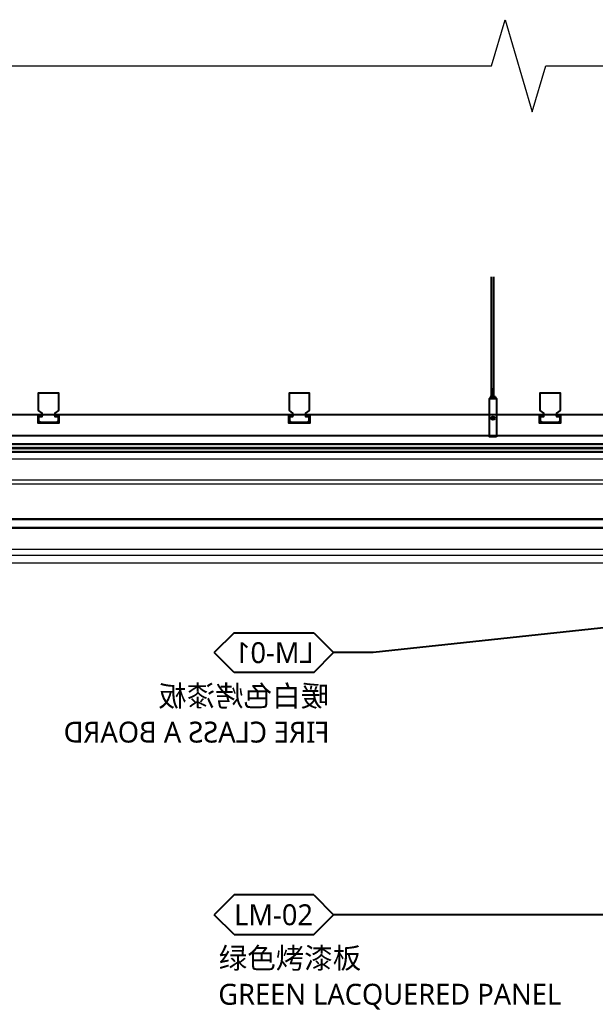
# Model space of a CAD drawing. Header units: millimetres. Extents: x 90086 to 135690, y -7745 to 15991.
# Drawn here: x 122230 to 123607, y 3633 to 6006 of the extents above; entities that cross this region are included whole.
import ezdxf
from ezdxf import colors
from ezdxf.entities.mleader import LeaderData, LeaderLine
from ezdxf.enums import TextEntityAlignment as Align
from ezdxf.math import Vec2, Vec3

# ---------------------------------------------------------------- set-up
doc = ezdxf.new("R2010")
doc.units = ezdxf.units.MM
doc.layers.add('_ACM-A-ANNO-DIMS @ 20', color=2, linetype='Continuous', lineweight=13)
doc.layers.add('_ACM-A-DETL-THIN', color=2, linetype='Continuous', lineweight=9)
for name, color, linetype in [('I-DETL-LW02', 2, 'Continuous'), ('I-DETL-LW08', 8, 'Continuous'), ('I-DETL-LW251', 251, 'Continuous'), ('WALL TYPE$0$G-ANNO-NOTE-CH', 7, 'Continuous'), ('WALL TYPE$0$SUSP', 9, 'Continuous')]:
    doc.layers.add(name, color=color, linetype=linetype)
doc.styles.add('WALL TYPE$0$Aecom Chinese', font='Microsoft YaHei.ttf')

# ---------------------------------------------------------------- blocks, each defined once
blk = doc.blocks.new('WALL TYPE$0$garege')
at = {"elevation": 0}
for points in [[(4441.1, 1913.4), (4441.1, 1926.4), (4439.1, 1926.4), (4439.1, 1923.4), (4432.4, 1923.4), (4432.4, 1930.9), (4441.1, 1938), (4441.1, 1980), (4393.5, 1980), (4393.5, 1938), (4402.1, 1930.9), (4402.1, 1923.4), (4395.5, 1923.4), (4395.5, 1926.4), (4393.5, 1926.4), (4393.5, 1913.4), (4398.2, 1908.8), (4435.8, 1908.8)], [(4433.9, 1925.2), (4433.9, 1926.4), (4441.1, 1926.4), (4441.1, 1908.8), (4393.5, 1908.8), (4393.5, 1926.4), (4400.7, 1926.4), (4400.7, 1925.2), (4401.9, 1925.2), (4401.9, 1927.6), (4392.3, 1927.6), (4392.3, 1907.6), (4442.3, 1907.6), (4442.3, 1927.6), (4432.7, 1927.6), (4432.7, 1925.2)]]:
    blk.add_lwpolyline(points, close=True, dxfattribs=at)
blk = doc.blocks.new('WHA12202707')
at = {"transparency": 16777216}
for p, q in [((2.38, 2.38), (0, 0)), ((11.91, 2.38), (2.38, 2.38)), ((11.91, 2.38), (14.29, 0)), ((2.38, -2.38), (0, 0)), ((11.91, -2.38), (14.29, 0)), ((2.38, -2.38), (11.91, -2.38))]:
    blk.add_line(p, q, dxfattribs=at)
at = {"transparency": 16777216, "style": 'WALL TYPE$0$Aecom Chinese'}
blk.add_attdef('英文2', (0.49, -14.58), '', height=2.5, dxfattribs=at)
at = {"layer": 'WALL TYPE$0$G-ANNO-NOTE-CH', "transparency": 16777216, "style": 'WALL TYPE$0$Aecom Chinese'}
blk.add_attdef('编号', text='', height=2.5, dxfattribs=at).set_placement((7.1, 0), align=Align.MIDDLE)
for tag, p in [('中文', (0.54, -5.18)), ('英文', (0.49, -9.51))]:
    blk.add_attdef(tag, text='', height=2.5, dxfattribs=at).set_placement(p, align=Align.MIDDLE_LEFT)

msp = doc.modelspace()

# ---------------------------------------------------------------- hatches: boundary and pattern name
at = {"layer": 'I-DETL-LW251'}
h = msp.add_hatch(dxfattribs=at)
h.set_pattern_fill('AR-SAND', color=250, scale=0.05, angle=180, style=0)
h.set_pattern_definition([(217.5, (135686.5036, 23031.4153), (0.08000156, -2.44706619), [0, -1.9304, 0, -2.159, 0, -2.06375]), (187.5, (135686.5036, 23031.4153), (-2.2476164, -3.5841255), [0, -1.0414, 0, -1.7399, 0, -0.66675]), (147.5, (135688.0657, 23031.4153), (-3.95496185, -0.00718592), [0, -0.635, 0, -2.286, 0, -2.9845]), (137.5, (135688.0657, 23031.4153), (-3.81778226, -1.1146466), [0, -0.3175, 0, -1.4986, 0, -1.7145])])
h.paths.add_polyline_path([(124936.6, 4980.7), (120616.6, 4980.7), (120616.6, 4990.7), (124936.6, 4990.7)])
h = msp.add_hatch(dxfattribs=at)
h.set_pattern_fill('AR-SAND', color=250, scale=0.05, angle=180, style=0)
h.set_pattern_definition([(217.5, (135686.5036, 23021.4153), (0.08000156, -2.44706619), [0, -1.9304, 0, -2.159, 0, -2.06375]), (187.5, (135686.5036, 23021.4153), (-2.2476164, -3.5841255), [0, -1.0414, 0, -1.7399, 0, -0.66675]), (147.5, (135688.0657, 23021.4153), (-3.95496185, -0.00718592), [0, -0.635, 0, -2.286, 0, -2.9845]), (137.5, (135688.0657, 23021.4153), (-3.81778226, -1.1146466), [0, -0.3175, 0, -1.4986, 0, -1.7145])])
h.paths.add_polyline_path([(124626.6, 4970.7), (120616.6, 4970.7), (120616.6, 4980.7), (124626.6, 4980.7)])

# ---------------------------------------------------------------- linework, layer by layer
at = {"layer": '_ACM-A-DETL-THIN'}
for points in [[(120616.6, 5895.7), (123358.7, 5895.7), (123391.2, 6005.7), (123456.2, 5785.7), (123488.7, 5895.7), (127266.6, 5895.7)], [(124739.4, 4705.4), (120616.6, 4705.4)]]:
    msp.add_lwpolyline(points, dxfattribs=at)
at = {"layer": '_ACM-A-DETL-THIN', "color": 8}
for points in [[(124626.6, 4954.6), (120616.6, 4954.6)], [(124652.3, 4903.8), (120616.6, 4903.8)], [(124652.5, 4894.6), (120616.6, 4894.6)], [(124704.4, 4811.5), (120616.6, 4811.5)], [(124712.2, 4809.2), (120616.6, 4809.2)], [(124715.1, 4790.7), (120616.6, 4790.7)], [(124718.6, 4788.4), (120616.6, 4788.4)], [(124730.3, 4737.7), (120616.6, 4737.7)], [(124732.9, 4723.8), (120616.6, 4723.8)]]:
    msp.add_lwpolyline(points, dxfattribs=at)
at = {"layer": 'I-DETL-LW02'}
for points in [[(124936.6, 4980.7), (120616.6, 4980.7), (120616.6, 4990.7), (124936.6, 4990.7)], [(124626.6, 4970.7), (120616.6, 4970.7), (120616.6, 4980.7), (124626.6, 4980.7)]]:
    msp.add_lwpolyline(points, close=True, dxfattribs=at)
at = {"layer": 'I-DETL-LW08'}
msp.add_lwpolyline([(120616.6, 5060.7), (120616.6, 5010.7), (124936.6, 5010.7), (124936.6, 5060.7)], close=True, dxfattribs=at)
at = {"layer": 'WALL TYPE$0$SUSP', "color": 8}
for p, q in [((123358.7, 5103.4, 9.7), (123358.7, 5390.6, 9.7)), ((123364.7, 5103.4, 9.7), (123364.7, 5390.6, 9.7)), ((123355.4, 5103.4, 9.7), (123355.4, 5099.3, 9.7)), ((123368, 5103.4, 9.7), (123355.4, 5103.4, 9.7)), ((123358.5, 5102.4, 9.7), (123358.5, 5099.3, 9.7)), ((123364.7, 5121.4, 9.7), (123358.7, 5122.9, 9.7)), ((123364.7, 5120.4, 9.7), (123358.7, 5121.9, 9.7)), ((123364.7, 5119.4, 9.7), (123358.7, 5120.9, 9.7)), ((123364.7, 5118.4, 9.7), (123358.7, 5119.9, 9.7)), ((123364.7, 5117.4, 9.7), (123358.7, 5118.9, 9.7)), ((123364.7, 5116.4, 9.7), (123358.7, 5117.9, 9.7)), ((123364.7, 5115.4, 9.7), (123358.7, 5116.9, 9.7)), ((123364.7, 5115.4, 9.7), (123358.7, 5116.9, 9.7)), ((123364.7, 5114.4, 9.7), (123358.7, 5115.9, 9.7)), ((123364.7, 5113.4, 9.7), (123358.7, 5114.9, 9.7)), ((123364.7, 5112.4, 9.7), (123358.7, 5113.9, 9.7)), ((123364.7, 5111.4, 9.7), (123358.7, 5112.9, 9.7)), ((123364.7, 5110.4, 9.7), (123358.7, 5111.9, 9.7)), ((123364.7, 5109.4, 9.7), (123358.7, 5110.9, 9.7)), ((123364.7, 5108.4, 9.7), (123358.7, 5109.9, 9.7)), ((123364.7, 5107.4, 9.7), (123358.7, 5108.9, 9.7)), ((123364.7, 5106.4, 9.7), (123358.7, 5107.9, 9.7)), ((123364.7, 5105.4, 9.7), (123358.7, 5106.9, 9.7)), ((123364.7, 5104.4, 9.7), (123358.7, 5105.9, 9.7)), ((123364.7, 5103.4, 9.7), (123358.7, 5104.9, 9.7)), ((123360.6, 5103.4, 9.7), (123362.9, 5103.4, 9.7)), ((123364.5, 5102.4, 9.7), (123364.5, 5099.3, 9.7)), ((123365.7, 5103.4, 9.7), (123364.9, 5103.4, 9.7)), ((123367.7, 5103.4, 9.7), (123368, 5103.4, 9.7)), ((123368, 5103.4, 9.7), (123368, 5099.3, 9.7)), ((123366.3, 5053.5, 9.7), (123358.3, 5053.5, 9.7)), ((123366.3, 5051.5, 9.7), (123358.3, 5051.5, 9.7))]:
    msp.add_line(p, q, dxfattribs=at)
at = {"layer": 'WALL TYPE$0$SUSP', "color": 8, "elevation": 9.7}
msp.add_lwpolyline([(123370.7, 5007.4), (123354, 5007.4), (123354, 5099.3), (123370.7, 5099.3), (123370.7, 5007.4)], dxfattribs=at)
at = {"layer": 'WALL TYPE$0$SUSP', "color": 8}
msp.add_circle((123362.3, 5052.5, 9.7), 4.12, dxfattribs=at)
for centre, start, end in [((123357.5, 5102.4, 9.7), 0, 90), ((123359.5, 5102.4, 9.7), 90, 180), ((123363.5, 5102.4, 9.7), 0, 90), ((123365.5, 5102.4, 9.7), 90, 180)]:
    msp.add_arc(centre, 1, start, end, dxfattribs=at)

# ---------------------------------------------------------------- block references
at = {"layer": 'I-DETL-LW08', "xscale": -1}
for p in [(126716.2, 3133.1, 13.7), (127316.2, 3133.1, 13.7), (127916.2, 3133.1, 13.7)]:
    msp.add_blockref('WALL TYPE$0$garege', p, dxfattribs=at)

# ---------------------------------------------------------------- leaders
at = {"layer": '_ACM-A-ANNO-DIMS @ 20'}
ml = msp.add_multileader_block('Standard', dxfattribs=at)
ml.set_content('WHA12202707', color=256, scale=-20)
ml.set_attribute('编号', 'LM-01', width=0)
ml.set_attribute('中文', '暖白色烤漆板', width=0)
ml.set_attribute('英文', 'FIRE CLASS A BOARD', width=0)
ml.set_attribute('英文2', '', width=0)
ml.set_leader_properties(color=2)
ml.build(insert=Vec2(0, 0))
ml.multileader.update_dxf_attribs({"text_right_attachment_type": 6, "dogleg_length": 0.36, "arrow_head_size": 40, "scale": 20})
ctx = ml.context
ctx.base_point, ctx.scale, ctx.char_height, ctx.arrow_head_size, ctx.landing_gap_size, ctx.plane_origin = Vec3(122695.3, 4491.2), 20, 1500, 40, 1.8, Vec3(120467.3, 368.2)
ctx.right_attachment, ctx.text_align_type = 6, 2
notes = []
notes.append((ctx, [(0, (1, 1, 0), (123075.9, 4491.2), (-1, 0), 94.8, [(0, [(124758.6, 4673)], 0, [])])]))
ctx.block.insert, ctx.block.scale = Vec3(122981.1, 4491.2), Vec3(-20, 20, 20)
ml = msp.add_multileader_block('Standard', dxfattribs=at)
ml.set_content('WHA12202707', color=256, scale=20)
ml.set_attribute('编号', 'LM-02', width=0)
ml.set_attribute('中文', '绿色烤漆板', width=0)
ml.set_attribute('英文', 'GREEN LACQUERED PANEL', width=0)
ml.set_attribute('英文2', '', width=0)
ml.set_leader_properties(color=2)
ml.build(insert=Vec2(0, 0))
ml.multileader.update_dxf_attribs({"text_right_attachment_type": 6, "dogleg_length": 0.36, "arrow_head_size": 40, "scale": 20})
ctx = ml.context
ctx.base_point, ctx.scale, ctx.char_height, ctx.arrow_head_size, ctx.landing_gap_size, ctx.plane_origin = Vec3(122695.3, 3863.9), 20, 1500, 40, 1.8, Vec3(124818.5, 2327.1)
ctx.right_attachment = 6
notes.append((ctx, [(1, (1, 1, 0), (123075.9, 3863.9), (-1, 0), 94.8, [(0, [(124433.3, 3863.9)], 0, [])])]))
ctx.block.insert = Vec3(122695.3, 3863.9)
for ctx, leaders in notes:
    for number, flags, end, landing, length, lines in leaders:
        leader = LeaderData()
        leader.index, (leader.has_last_leader_line, leader.has_dogleg_vector, leader.attachment_direction) = number, flags
        leader.last_leader_point, leader.dogleg_vector, leader.dogleg_length = Vec3(end), Vec3(landing), length
        for number, points, colour, breaks in lines:
            line = LeaderLine()
            line.index, line.vertices, line.color, line.breaks = number, Vec3.list(points), colors.encode_raw_color(colour), breaks
            leader.lines.append(line)
        ctx.leaders.append(leader)

doc.saveas('drawing.dxf')
